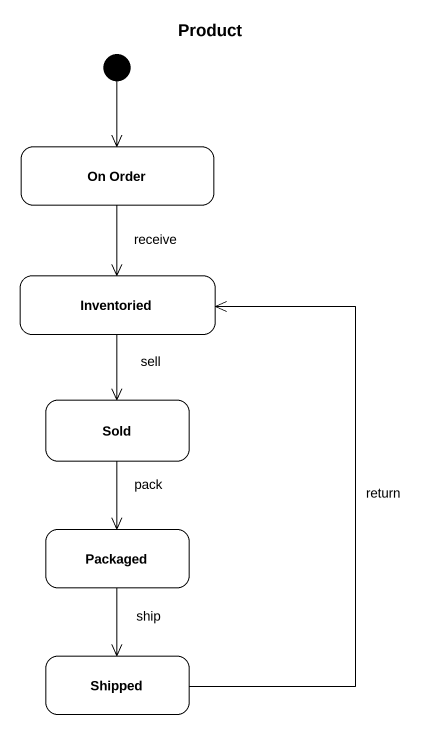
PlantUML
@startuml
title Product
hide empty description
state "On Order" as On_Order
state Inventoried
state Sold
state Packaged
state Shipped
[*] --> On_Order
On_Order --> Inventoried : receive
Inventoried --> Sold : sell
Sold --> Packaged : pack
Packaged --> Shipped : ship
Shipped -up-> Inventoried : return
@enduml
